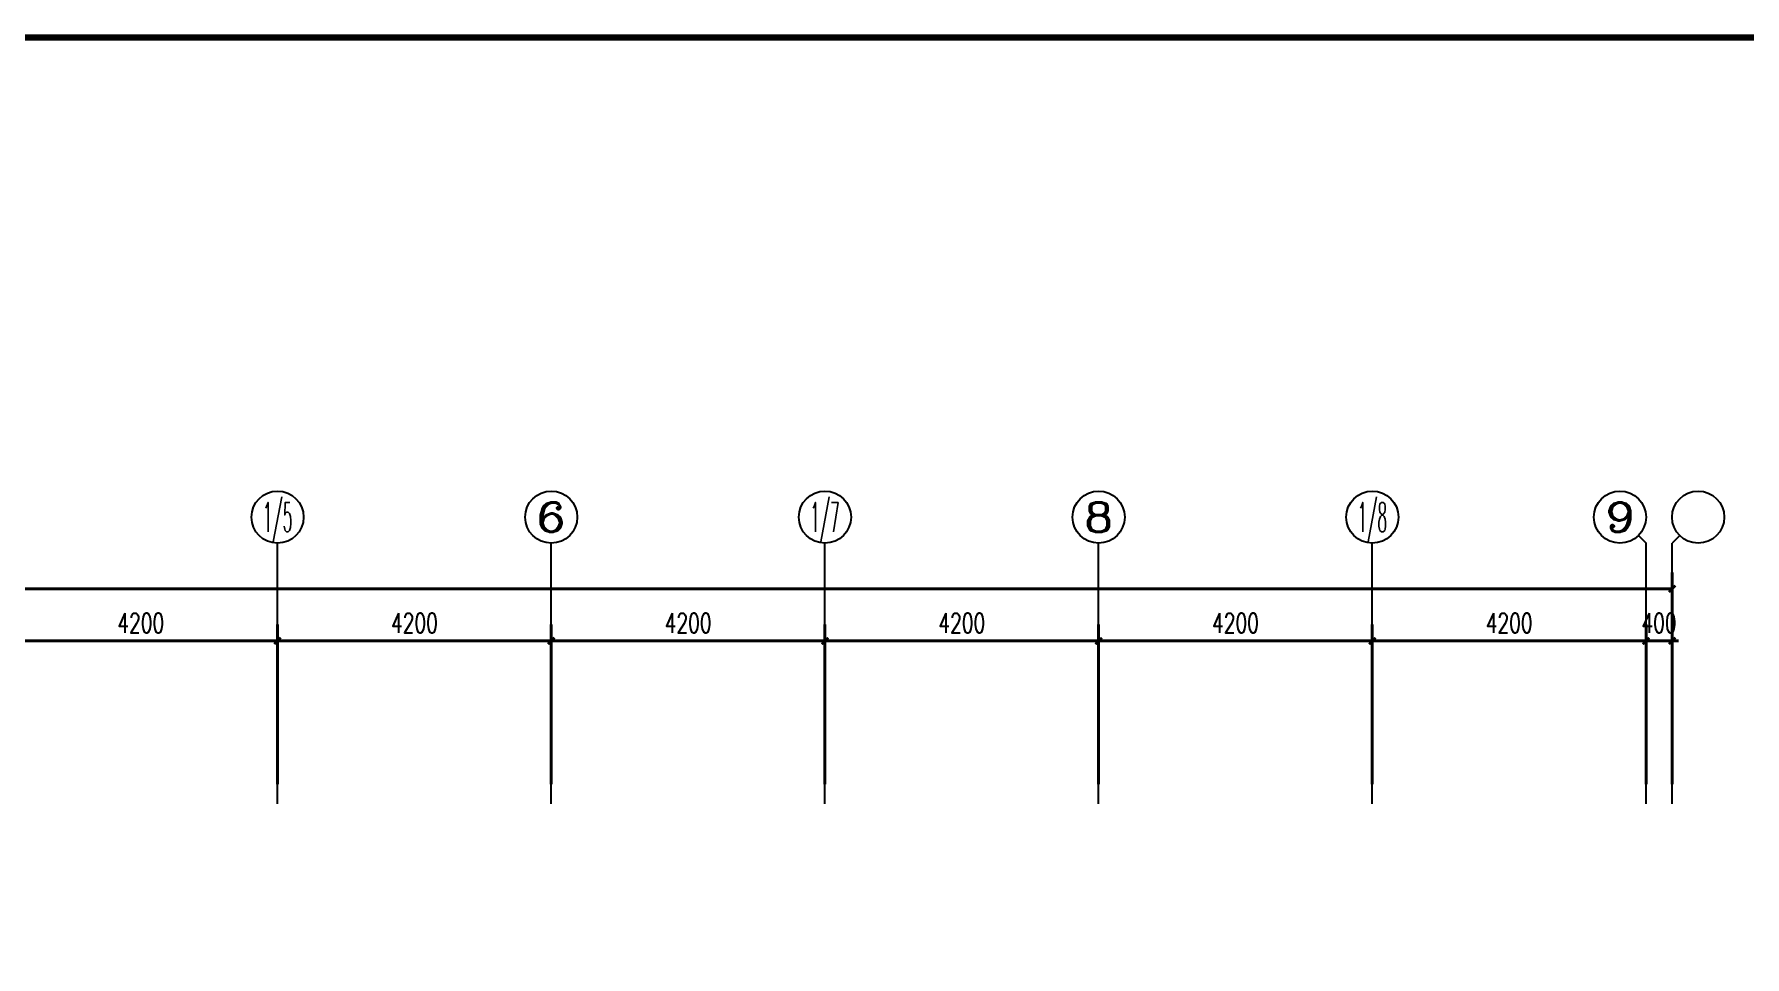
# Model space of a CAD drawing. Extents: x -24105 to 1725648, y 165513 to 982828.
# Drawn here: x 167742 to 193993, y 328601 to 342763 of the extents above; entities that cross this region are included whole.
import ezdxf
from ezdxf.enums import TextEntityAlignment as Align

# ---------------------------------------------------------------- set-up
doc = ezdxf.new("R2010")
doc.units = 0
doc.header["$LTSCALE"] = 1000
doc.header["$MEASUREMENT"] = 0
doc.layers.get('Defpoints').update_dxf_attribs({"color": 8})
for name, color, linetype in [('AXIS', 8, 'Continuous'), ('AXIS_TEXT', 8, 'Continuous'), ('C-AXIS(轴号)', 8, 'Continuous'), ('C-AXIS-T(字)', 8, 'Continuous'), ('图框', 140, 'Continuous')]:
    doc.layers.add(name, color=color, linetype=linetype)
doc.layers.add('WALL', color=8, linetype='Continuous', lineweight=40)
doc.styles.add('_TCH_AXIS', font='COMPLEX', dxfattribs={"bigfont": 'GBCBIG'})
doc.styles.add('_TCH_DIM_T3', font='SIMPLEX', dxfattribs={"width": 0.705882, "bigfont": 'GBCBIG'})
doc.styles.add('COMPLEX', font='COMPLEX')
doc.dimstyles.new('_TCH_ARCH&&100', dxfattribs={"dimtxt": 297.5, "dimasz": 100, "dimexe": 250, "dimexo": 300, "dimgap": 126.25, "dimtad": 1, "dimdec": 0, "dimzin": 0, "dimdsep": 46, "dimtxsty": '_TCH_DIM_T3', "dimblk": 'ARCHTICK', "dimcen": 0.09, "dimclrt": 7, "dimazin": 2, "dimtfac": 1, "dimtdec": 0, "dimtix": 1, "dimtmove": 2, "dimatfit": 3, "dimfxl": 1, "dimtolj": 1, "dimtzin": 0, "dimarcsym": 0})

# ---------------------------------------------------------------- blocks, each defined once
blk = doc.blocks.new('_ArchTick')
at = {"color": 0, "linetype": 'ByBlock', "const_width": 0.4}
blk.add_lwpolyline([(-0.5, -0.5), (0.5, 0.5)], dxfattribs=at)
blk = doc.blocks.new('*D109')
at = {"layer": 'AXIS', "color": 0, "lineweight": -2, "transparency": 16777216}
for p, q in [((1484308, 1082048), (1484308, 1085298)), ((1539308, 1082048), (1539308, 1085298)), ((1484308, 1085048), (1539308, 1085048))]:
    blk.add_line(p, q, dxfattribs=at)
at = {"layer": 'Defpoints', "color": 0, "transparency": 16777216}
for p in [(1539308, 1085048), (1484308, 1081748), (1539308, 1081748)]:
    blk.add_point(p, dxfattribs=at)
at = {"layer": 'AXIS', "color": 0, "lineweight": -2, "transparency": 16777216, "xscale": 100, "yscale": 100, "zscale": 100, "rotation": 180}
blk.add_blockref('_ArchTick', (1484308, 1085048), dxfattribs=at)
at = {"layer": 'AXIS', "color": 0, "lineweight": -2, "transparency": 16777216, "xscale": 100, "yscale": 100, "zscale": 100}
blk.add_blockref('_ArchTick', (1539308, 1085048), dxfattribs=at)
at = {"layer": 'AXIS', "color": 7, "transparency": 16777216, "insert": (1511808, 1085323), "char_height": 297.5, "attachment_point": 5, "style": '_TCH_DIM_T3'}
blk.add_mtext('\\A1;55000', dxfattribs=at)
blk = doc.blocks.new('*D108')
at = {"layer": 'AXIS', "color": 0, "lineweight": -2, "transparency": 16777216}
for p, q in [((1538908, 1082048), (1538908, 1084498)), ((1539308, 1082048), (1539308, 1084498)), ((1538908, 1084248), (1538808, 1084248)), ((1538908, 1084248), (1539308, 1084248)), ((1539308, 1084248), (1539408, 1084248))]:
    blk.add_line(p, q, dxfattribs=at)
at = {"layer": 'Defpoints', "color": 0, "transparency": 16777216}
for p in [(1539308, 1084248), (1538908, 1081748), (1539308, 1081748)]:
    blk.add_point(p, dxfattribs=at)
at = {"layer": 'AXIS', "color": 0, "lineweight": -2, "transparency": 16777216, "xscale": 100, "yscale": 100, "zscale": 100}
blk.add_blockref('_ArchTick', (1538908, 1084248), dxfattribs=at)
at = {"layer": 'AXIS', "color": 0, "lineweight": -2, "transparency": 16777216, "xscale": 100, "yscale": 100, "zscale": 100, "rotation": 180}
blk.add_blockref('_ArchTick', (1539308, 1084248), dxfattribs=at)
at = {"layer": 'AXIS', "color": 7, "transparency": 16777216, "insert": (1539108, 1084523), "char_height": 297.5, "attachment_point": 5, "style": '_TCH_DIM_T3'}
blk.add_mtext('\\A1;400', dxfattribs=at)
blk = doc.blocks.new('*D107')
at = {"layer": 'AXIS', "color": 0, "lineweight": -2, "transparency": 16777216}
for p, q in [((1534708, 1082048), (1534708, 1084498)), ((1538908, 1082048), (1538908, 1084498)), ((1534708, 1084248), (1538908, 1084248))]:
    blk.add_line(p, q, dxfattribs=at)
at = {"layer": 'Defpoints', "color": 0, "transparency": 16777216}
for p in [(1538908, 1084248), (1534708, 1081748), (1538908, 1081748)]:
    blk.add_point(p, dxfattribs=at)
at = {"layer": 'AXIS', "color": 0, "lineweight": -2, "transparency": 16777216, "xscale": 100, "yscale": 100, "zscale": 100, "rotation": 180}
blk.add_blockref('_ArchTick', (1534708, 1084248), dxfattribs=at)
at = {"layer": 'AXIS', "color": 0, "lineweight": -2, "transparency": 16777216, "xscale": 100, "yscale": 100, "zscale": 100}
blk.add_blockref('_ArchTick', (1538908, 1084248), dxfattribs=at)
at = {"layer": 'AXIS', "color": 7, "transparency": 16777216, "insert": (1536808, 1084523), "char_height": 297.5, "attachment_point": 5, "style": '_TCH_DIM_T3'}
blk.add_mtext('\\A1;4200', dxfattribs=at)
blk = doc.blocks.new('*D106')
at = {"layer": 'AXIS', "color": 0, "lineweight": -2, "transparency": 16777216}
for p, q in [((1530508, 1082048), (1530508, 1084498)), ((1534708, 1082048), (1534708, 1084498)), ((1530508, 1084248), (1534708, 1084248))]:
    blk.add_line(p, q, dxfattribs=at)
at = {"layer": 'Defpoints', "color": 0, "transparency": 16777216}
for p in [(1534708, 1084248), (1530508, 1081748), (1534708, 1081748)]:
    blk.add_point(p, dxfattribs=at)
at = {"layer": 'AXIS', "color": 0, "lineweight": -2, "transparency": 16777216, "xscale": 100, "yscale": 100, "zscale": 100, "rotation": 180}
blk.add_blockref('_ArchTick', (1530508, 1084248), dxfattribs=at)
at = {"layer": 'AXIS', "color": 0, "lineweight": -2, "transparency": 16777216, "xscale": 100, "yscale": 100, "zscale": 100}
blk.add_blockref('_ArchTick', (1534708, 1084248), dxfattribs=at)
at = {"layer": 'AXIS', "color": 7, "transparency": 16777216, "insert": (1532608, 1084523), "char_height": 297.5, "attachment_point": 5, "style": '_TCH_DIM_T3'}
blk.add_mtext('\\A1;4200', dxfattribs=at)
blk = doc.blocks.new('*D105')
at = {"layer": 'AXIS', "color": 0, "lineweight": -2, "transparency": 16777216}
for p, q in [((1526308, 1082048), (1526308, 1084498)), ((1530508, 1082048), (1530508, 1084498)), ((1526308, 1084248), (1530508, 1084248))]:
    blk.add_line(p, q, dxfattribs=at)
at = {"layer": 'Defpoints', "color": 0, "transparency": 16777216}
for p in [(1530508, 1084248), (1526308, 1081748), (1530508, 1081748)]:
    blk.add_point(p, dxfattribs=at)
at = {"layer": 'AXIS', "color": 0, "lineweight": -2, "transparency": 16777216, "xscale": 100, "yscale": 100, "zscale": 100, "rotation": 180}
blk.add_blockref('_ArchTick', (1526308, 1084248), dxfattribs=at)
at = {"layer": 'AXIS', "color": 0, "lineweight": -2, "transparency": 16777216, "xscale": 100, "yscale": 100, "zscale": 100}
blk.add_blockref('_ArchTick', (1530508, 1084248), dxfattribs=at)
at = {"layer": 'AXIS', "color": 7, "transparency": 16777216, "insert": (1528408, 1084523), "char_height": 297.5, "attachment_point": 5, "style": '_TCH_DIM_T3'}
blk.add_mtext('\\A1;4200', dxfattribs=at)
blk = doc.blocks.new('*D104')
at = {"layer": 'AXIS', "color": 0, "lineweight": -2, "transparency": 16777216}
for p, q in [((1522108, 1082048), (1522108, 1084498)), ((1526308, 1082048), (1526308, 1084498)), ((1522108, 1084248), (1526308, 1084248))]:
    blk.add_line(p, q, dxfattribs=at)
at = {"layer": 'Defpoints', "color": 0, "transparency": 16777216}
for p in [(1526308, 1084248), (1522108, 1081748), (1526308, 1081748)]:
    blk.add_point(p, dxfattribs=at)
at = {"layer": 'AXIS', "color": 0, "lineweight": -2, "transparency": 16777216, "xscale": 100, "yscale": 100, "zscale": 100, "rotation": 180}
blk.add_blockref('_ArchTick', (1522108, 1084248), dxfattribs=at)
at = {"layer": 'AXIS', "color": 0, "lineweight": -2, "transparency": 16777216, "xscale": 100, "yscale": 100, "zscale": 100}
blk.add_blockref('_ArchTick', (1526308, 1084248), dxfattribs=at)
at = {"layer": 'AXIS', "color": 7, "transparency": 16777216, "insert": (1524208, 1084523), "char_height": 297.5, "attachment_point": 5, "style": '_TCH_DIM_T3'}
blk.add_mtext('\\A1;4200', dxfattribs=at)
blk = doc.blocks.new('*D103')
at = {"layer": 'AXIS', "color": 0, "lineweight": -2, "transparency": 16777216}
for p, q in [((1517908, 1082048), (1517908, 1084498)), ((1522108, 1082048), (1522108, 1084498)), ((1517908, 1084248), (1522108, 1084248))]:
    blk.add_line(p, q, dxfattribs=at)
at = {"layer": 'Defpoints', "color": 0, "transparency": 16777216}
for p in [(1522108, 1084248), (1517908, 1081748), (1522108, 1081748)]:
    blk.add_point(p, dxfattribs=at)
at = {"layer": 'AXIS', "color": 0, "lineweight": -2, "transparency": 16777216, "xscale": 100, "yscale": 100, "zscale": 100, "rotation": 180}
blk.add_blockref('_ArchTick', (1517908, 1084248), dxfattribs=at)
at = {"layer": 'AXIS', "color": 0, "lineweight": -2, "transparency": 16777216, "xscale": 100, "yscale": 100, "zscale": 100}
blk.add_blockref('_ArchTick', (1522108, 1084248), dxfattribs=at)
at = {"layer": 'AXIS', "color": 7, "transparency": 16777216, "insert": (1520008, 1084523), "char_height": 297.5, "attachment_point": 5, "style": '_TCH_DIM_T3'}
blk.add_mtext('\\A1;4200', dxfattribs=at)
blk = doc.blocks.new('*D102')
at = {"layer": 'AXIS', "color": 0, "lineweight": -2, "transparency": 16777216}
for p, q in [((1513708, 1082048), (1513708, 1084498)), ((1517908, 1082048), (1517908, 1084498)), ((1513708, 1084248), (1517908, 1084248))]:
    blk.add_line(p, q, dxfattribs=at)
at = {"layer": 'Defpoints', "color": 0, "transparency": 16777216}
for p in [(1517908, 1084248), (1513708, 1081748), (1517908, 1081748)]:
    blk.add_point(p, dxfattribs=at)
at = {"layer": 'AXIS', "color": 0, "lineweight": -2, "transparency": 16777216, "xscale": 100, "yscale": 100, "zscale": 100, "rotation": 180}
blk.add_blockref('_ArchTick', (1513708, 1084248), dxfattribs=at)
at = {"layer": 'AXIS', "color": 0, "lineweight": -2, "transparency": 16777216, "xscale": 100, "yscale": 100, "zscale": 100}
blk.add_blockref('_ArchTick', (1517908, 1084248), dxfattribs=at)
at = {"layer": 'AXIS', "color": 7, "transparency": 16777216, "insert": (1515808, 1084523), "char_height": 297.5, "attachment_point": 5, "style": '_TCH_DIM_T3'}
blk.add_mtext('\\A1;4200', dxfattribs=at)
blk = doc.blocks.new('_AXISO')
blk.add_circle((0, 0), 0.5)
at = {"layer": 'AXIS_TEXT', "style": 'COMPLEX', "width": 1.041667}
blk.add_attdef('A', text='', height=0.56, dxfattribs=at).set_placement((-0.25, -0.28), (0.25, -0.28), align=Align.FIT)
blk = doc.blocks.new('ASDFASGAHH')
at = {"layer": 'C-AXIS(轴号)', "color": 8}
for p, q in [((1517907.9, 1081747.8), (1517907.9, 1085747.8)), ((1522107.9, 1081747.8), (1522107.9, 1085747.8)), ((1526307.9, 1081747.8), (1526307.9, 1085747.8)), ((1530507.9, 1081747.8), (1530507.9, 1085747.8)), ((1534707.9, 1081747.8), (1534707.9, 1085747.8)), ((1538790.8, 1085864.9), (1538907.9, 1085747.8)), ((1538907.9, 1081747.8), (1538907.9, 1085747.8)), ((1539425.1, 1085864.9), (1539307.9, 1085747.8)), ((1539307.9, 1081747.8), (1539307.9, 1085747.8))]:
    blk.add_line(p, q, dxfattribs=at)
ref = blk.add_blockref('_AXISO', (1517907.9, 1086147.8), dxfattribs=dict(at, xscale=800, yscale=800, zscale=800))
ref.add_attrib('A', '1/5', dxfattribs={"layer": 'C-AXIS-T(字)', "height": 452.55, "style": '_TCH_AXIS', "width": 0.411765}).set_placement((1517681.7, 1085921.5), (1518134.2, 1085921.5), align=Align.FIT)
ref = blk.add_blockref('_AXISO', (1522107.9, 1086147.8), dxfattribs=dict(at, xscale=800, yscale=800, zscale=800))
ref.add_attrib('A', '6', dxfattribs={"layer": 'C-AXIS-T(字)', "height": 452.5, "style": '_TCH_AXIS', "width": 1.5}).set_placement((1521881.7, 1085921.5), (1522334.2, 1085921.5), align=Align.FIT)
ref = blk.add_blockref('_AXISO', (1526307.9, 1086147.8), dxfattribs=dict(at, xscale=800, yscale=800, zscale=800))
ref.add_attrib('A', '1/7', dxfattribs={"layer": 'C-AXIS-T(字)', "height": 452.55, "style": '_TCH_AXIS', "width": 0.411765}).set_placement((1526081.7, 1085921.5), (1526534.2, 1085921.5), align=Align.FIT)
ref = blk.add_blockref('_AXISO', (1530507.9, 1086147.8), dxfattribs=dict(at, xscale=800, yscale=800, zscale=800))
ref.add_attrib('A', '8', dxfattribs={"layer": 'C-AXIS-T(字)', "height": 452.5, "style": '_TCH_AXIS', "width": 1.5}).set_placement((1530281.7, 1085921.5), (1530734.2, 1085921.5), align=Align.FIT)
ref = blk.add_blockref('_AXISO', (1534707.9, 1086147.8), dxfattribs=dict(at, xscale=800, yscale=800, zscale=800))
ref.add_attrib('A', '1/8', dxfattribs={"layer": 'C-AXIS-T(字)', "height": 452.55, "style": '_TCH_AXIS', "width": 0.411765}).set_placement((1534481.7, 1085921.5), (1534934.2, 1085921.5), align=Align.FIT)
ref = blk.add_blockref('_AXISO', (1538507.9, 1086147.8), dxfattribs=dict(at, xscale=800, yscale=800, zscale=800))
ref.add_attrib('A', '9', dxfattribs={"layer": 'C-AXIS-T(字)', "height": 452.5, "style": '_TCH_AXIS', "width": 1.5}).set_placement((1538281.7, 1085921.5), (1538734.2, 1085921.5), align=Align.FIT)
at = {"layer": 'C-AXIS(轴号)', "color": 8, "xscale": 800, "yscale": 800, "zscale": 800}
blk.add_blockref('_AXISO', (1539707.9, 1086147.8), dxfattribs=at)
at = {"layer": 'AXIS', "color": 8}
for p1, p2, distance, picture, middle in [((1484307.9, 1081747.8), (1539307.9, 1081747.8), 3300, '*D109', (1511807.9, 1085322.8)), ((1513707.9, 1081747.8), (1517907.9, 1081747.8), 2500, '*D102', (1515807.9, 1084522.8)), ((1517907.9, 1081747.8), (1522107.9, 1081747.8), 2500, '*D103', (1520007.9, 1084522.8)), ((1522107.9, 1081747.8), (1526307.9, 1081747.8), 2500, '*D104', (1524207.9, 1084522.8)), ((1526307.9, 1081747.8), (1530507.9, 1081747.8), 2500, '*D105', (1528407.9, 1084522.8)), ((1530507.9, 1081747.8), (1534707.9, 1081747.8), 2500, '*D106', (1532607.9, 1084522.8)), ((1534707.9, 1081747.8), (1538907.9, 1081747.8), 2500, '*D107', (1536807.9, 1084522.8)), ((1538907.9, 1081747.8), (1539307.9, 1081747.8), 2500, '*D108', (1539107.9, 1084522.8))]:
    dim = blk.add_aligned_dim(p1=p1, p2=p2, distance=distance, dimstyle='_TCH_ARCH&&100', dxfattribs=at)
    dim.commit()
    dim.dimension.update_dxf_attribs({"geometry": picture, "text_midpoint": middle})

msp = doc.modelspace()

# ---------------------------------------------------------------- linework, layer by layer
at = {"layer": '图框', "const_width": 100}
msp.add_lwpolyline([(128033, 285313), (208633, 285313), (208633, 342713), (128033, 342713)], close=True, dxfattribs=at)

# ---------------------------------------------------------------- block references
at = {"layer": 'WALL'}
msp.add_blockref('ASDFASGAHH', (-1346431, -750798), dxfattribs=at)

doc.saveas('drawing.dxf')
